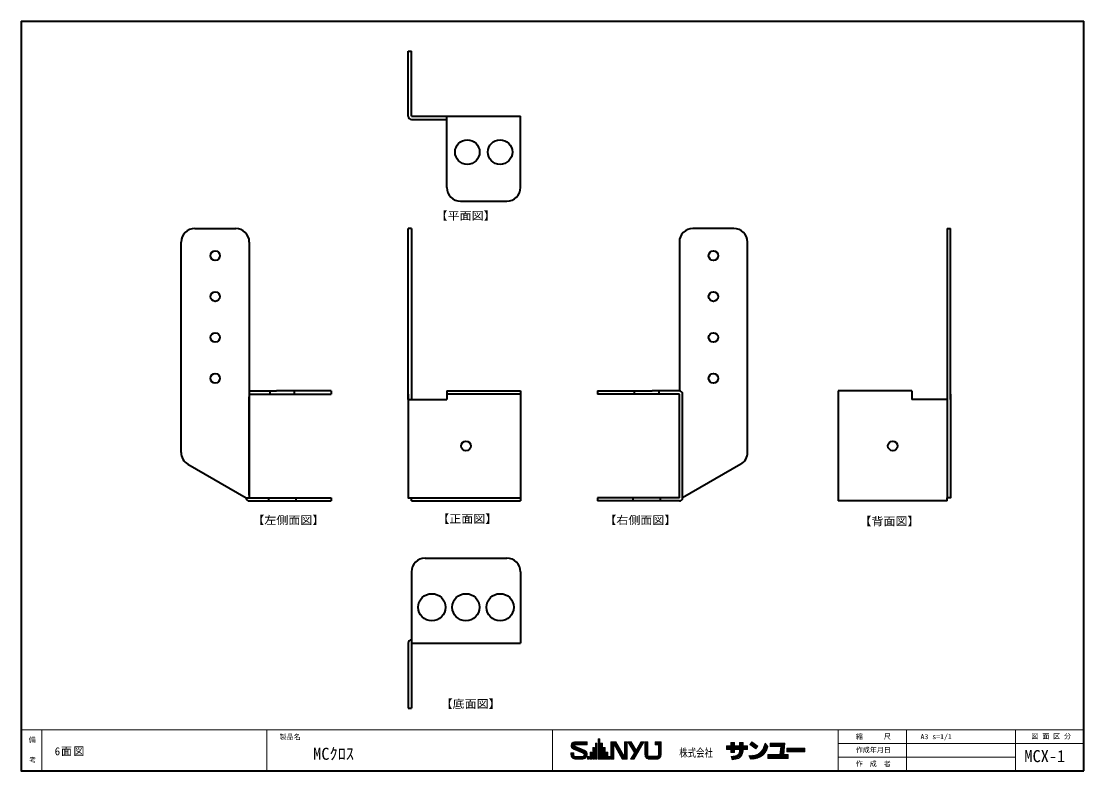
# Model space of a CAD drawing. Units: millimetres on the paper. Extents: x -406 to -17, y -286 to 287.
# Drawn here: x -406.2 to -16.7, y 11.8 to 286.8 of the extents above; entities that cross this region are included whole.
import ezdxf
from ezdxf.enums import TextEntityAlignment as Align

# ---------------------------------------------------------------- set-up
doc = ezdxf.new("R2010")
doc.units = ezdxf.units.MM
doc.linetypes.add('DASHED1', pattern=[1.8, 1.2, -0.6])
doc.layers.add('0-2_本体', color=7, linetype='Continuous', lineweight=35)
doc.layers.add('F-0_図面枠', color=4, linetype='Continuous', lineweight=18)
for name, color, linetype in [('0-7_基準線', 7, 'Continuous'), ('F-2_文字1', 7, 'Continuous'), ('F-3_文字2', 7, 'Continuous')]:
    doc.layers.add(name, color=color, linetype=linetype)
doc.styles.add('ＭＳ ゴシック', font='')
doc.styles.get('ＭＳ ゴシック').set_extended_font_data('MS Gothic')

msp = doc.modelspace()

# ---------------------------------------------------------------- linework, layer by layer
at = {"layer": '0-2_本体'}
for p, q in [((-264.348, 251.935), (-264.348, 275.735)), ((-264.348, 275.735), (-263.148, 275.735)), ((-263.148, 251.935), (-263.148, 275.735)), ((-263.148, 251.935), (-250.148, 251.935)), ((-263.148, 250.735), (-250.148, 250.735)), ((-223.148, 225.735), (-223.148, 251.935)), ((-223.148, 225.735), (-223.148, 251.935)), ((-223.148, 225.735), (-223.148, 251.935)), ((-245.148, 220.735), (-228.148, 220.735)), ((-244.448, 220.735), (-228.148, 220.735)), ((-342.567, 210.735), (-327.567, 210.735)), ((-263.148, 210.735), (-264.348, 210.735)), ((-264.348, 147.935), (-264.348, 210.735)), ((-263.148, 210.735), (-263.148, 147.935)), ((-144.929, 210.735), (-159.929, 210.735)), ((-66.709, 210.735), (-65.509, 210.735)), ((-66.709, 210.735), (-66.709, 111.935)), ((-65.509, 147.935), (-65.509, 210.735)), ((-347.567, 128.563), (-347.567, 205.735)), ((-322.567, 205.735), (-322.567, 111.935)), ((-164.929, 205.735), (-164.929, 151.135)), ((-139.929, 128.563), (-139.929, 205.735)), ((-322.567, 151.135), (-312.567, 151.135)), ((-322.567, 149.935), (-310.567, 149.935)), ((-322.567, 112.935), (-322.567, 148.935)), ((-292.567, 151.135), (-312.567, 151.135)), ((-310.567, 149.935), (-292.567, 149.935)), ((-292.567, 151.135), (-292.567, 149.935)), ((-250.148, 151.135), (-250.148, 147.935)), ((-250.148, 151.135), (-223.148, 151.135)), ((-223.148, 149.935), (-250.148, 149.935)), ((-223.148, 151.135), (-223.148, 110.735)), ((-194.929, 151.135), (-174.929, 151.135)), ((-194.929, 151.135), (-194.929, 149.935)), ((-176.929, 149.935), (-194.929, 149.935)), ((-164.929, 149.935), (-176.929, 149.935)), ((-164.929, 151.135), (-174.929, 151.135)), ((-164.929, 111.935), (-164.929, 149.935)), ((-163.729, 111.935), (-163.729, 149.935)), ((-106.709, 151.135), (-106.709, 110.735)), ((-79.709, 151.135), (-106.709, 151.135)), ((-79.709, 151.135), (-79.709, 147.935)), ((-264.348, 147.935), (-250.148, 147.935)), ((-66.709, 147.935), (-79.709, 147.935)), ((-142.429, 124.233), (-163.729, 111.935)), ((-322.567, 110.735), (-292.567, 110.735)), ((-310.567, 111.935), (-292.567, 111.935)), ((-292.567, 111.935), (-292.567, 110.735)), ((-263.148, 110.735), (-263.148, 111.935)), ((-263.148, 110.735), (-223.148, 110.735)), ((-176.929, 111.935), (-194.929, 111.935)), ((-194.929, 111.935), (-194.929, 110.735)), ((-164.929, 110.735), (-194.929, 110.735)), ((-164.929, 111.935), (-176.929, 111.935)), ((-66.709, 110.735), (-106.709, 110.735)), ((-66.709, 110.735), (-66.709, 111.935)), ((-258.148, 89.735), (-228.148, 89.735)), ((-223.148, 84.735), (-223.148, 58.535)), ((-264.348, 58.535), (-264.348, 34.735)), ((-263.148, 58.535), (-263.148, 34.735)), ((-263.148, 58.535), (-250.148, 58.535)), ((-264.348, 34.735), (-263.148, 34.735))]:
    msp.add_line(p, q, dxfattribs=at)
at = {"layer": '0-2_本体', "linetype": 'DASHED1'}
for p, q in [((-315.067, 151.135), (-315.067, 149.935)), ((-306.067, 151.135), (-306.067, 149.935)), ((-181.429, 151.135), (-181.429, 149.935)), ((-172.429, 151.135), (-172.429, 149.935)), ((-315.567, 111.935), (-315.567, 110.735)), ((-305.567, 111.935), (-305.567, 110.735)), ((-181.929, 111.935), (-181.929, 110.735)), ((-171.929, 111.935), (-171.929, 110.735))]:
    msp.add_line(p, q, dxfattribs=at)
at = {"layer": '0-2_本体'}
for points in [[(-250.148, 225.735), (-250.148, 251.935), (-223.148, 251.935)], [(-264.348, 149.935), (-264.348, 111.935), (-223.148, 111.935)], [(-65.509, 149.935), (-65.509, 111.935), (-66.709, 111.935)], [(-345.067, 124.233), (-323.767, 111.935), (-310.567, 111.935)], [(-263.148, 84.735), (-263.148, 58.535), (-223.148, 58.535)]]:
    msp.add_lwpolyline(points, dxfattribs=at)
for centre, radius in [((-242.648, 238.735), 4.5), ((-230.648, 238.735), 4.5), ((-335.067, 200.735), 1.75), ((-152.429, 200.735), 1.75), ((-335.067, 185.735), 1.75), ((-152.429, 185.735), 1.75), ((-335.067, 170.735), 1.75), ((-152.429, 170.735), 1.75), ((-335.067, 155.735), 1.75), ((-152.429, 155.735), 1.75), ((-243.148, 130.935), 1.75), ((-86.709, 130.935), 1.75), ((-255.648, 71.735), 5), ((-243.148, 71.735), 5), ((-230.648, 71.735), 5)]:
    msp.add_circle(centre, radius, dxfattribs=at)
for centre, radius, start, end in [((-263.148, 251.935), 1.2, 180, 270), ((-245.148, 225.735), 5, 180, 270), ((-228.148, 225.735), 5, 270, 0), ((-228.148, 225.735), 5, 270, 0), ((-228.148, 225.735), 5, 270, 0), ((-342.567, 205.735), 5, 90, 180), ((-327.567, 205.735), 5, 0, 90), ((-159.929, 205.735), 5, 90, 180), ((-144.929, 205.735), 5, 0, 90), ((-164.929, 149.935), 1.2, 0, 90), ((-342.567, 128.563), 5, 180, 240.00001), ((-144.929, 128.563), 5, 299.99999, 0), ((-322.567, 111.935), 1.2, 180, 270), ((-164.929, 111.935), 1.2, 270, 0), ((-258.148, 84.735), 5, 90, 180), ((-228.148, 84.735), 5, 0, 90), ((-263.148, 58.535), 1.2, 90, 180)]:
    msp.add_arc(centre, radius, start, end, dxfattribs=at)
at = {"layer": 'F-0_図面枠', "color": 7, "lineweight": 35}
for p, q in [((-406.176, 286.758), (-16.676, 286.758)), ((-16.676, 11.758), (-16.676, 286.758)), ((-16.676, 16.758), (-16.676, 16.758))]:
    msp.add_line(p, q, dxfattribs=at)
at = {"layer": 'F-0_図面枠'}
for p, q in [((-406.176, 26.758), (-16.676, 26.758)), ((-398.676, 26.758), (-398.676, 11.758)), ((-316.176, 26.758), (-316.176, 11.758)), ((-211.426, 26.758), (-211.426, 11.758)), ((-194.699, 23.529), (-194.1, 23.529)), ((-194.699, 16.001), (-194.699, 23.529)), ((-194.489, 16.001), (-194.489, 23.529)), ((-194.278, 16.001), (-194.278, 23.529)), ((-194.1, 21.863), (-194.1, 23.529)), ((-106.676, 11.758), (-106.676, 26.758)), ((-81.676, 11.758), (-81.676, 26.758)), ((-41.676, 11.758), (-41.676, 26.758)), ((-204.658, 20.942), (-203.317, 20.942)), ((-204.647, 21.153), (-203.289, 21.153)), ((-204.635, 20.731), (-203.104, 20.731)), ((-204.602, 21.364), (-198.663, 21.364)), ((-204.578, 20.52), (-202.596, 20.52)), ((-204.52, 21.575), (-198.663, 21.575)), ((-204.48, 20.309), (-202.087, 20.309)), ((-204.391, 21.786), (-198.663, 21.786)), ((-204.331, 20.098), (-201.579, 20.098)), ((-204.196, 21.997), (-198.663, 21.997)), ((-204.102, 19.887), (-201.07, 19.887)), ((-203.869, 22.207), (-198.663, 22.207)), ((-203.825, 19.732), (-200.292, 18.266)), ((-203.691, 19.676), (-200.562, 19.676)), ((-203.326, 22.33), (-198.663, 22.33)), ((-203.151, 20.75), (-199.731, 19.331)), ((-203.068, 21.297), (-198.663, 21.297)), ((-198.663, 21.297), (-198.663, 22.33)), ((-196.631, 16.001), (-196.631, 20.242)), ((-196.631, 20.242), (-196.087, 20.242)), ((-196.42, 16.001), (-196.42, 20.242)), ((-196.209, 16.001), (-196.209, 20.242)), ((-196.087, 16.001), (-196.087, 20.242)), ((-195.665, 21.863), (-195.121, 21.863)), ((-195.665, 16.001), (-195.665, 21.863)), ((-195.454, 16.001), (-195.454, 21.863)), ((-195.244, 16.001), (-195.244, 21.863)), ((-195.121, 16.001), (-195.121, 21.863)), ((-194.1, 21.863), (-193.134, 21.863)), ((-194.067, 16.001), (-194.067, 21.863)), ((-193.856, 16.001), (-193.856, 21.863)), ((-193.645, 16.001), (-193.645, 21.863)), ((-193.434, 16.001), (-193.434, 21.863)), ((-193.223, 16.001), (-193.223, 21.863)), ((-193.134, 20.242), (-193.134, 21.863)), ((-193.134, 20.242), (-192.168, 20.242)), ((-193.012, 16.001), (-193.012, 20.242)), ((-192.801, 16.001), (-192.801, 20.242)), ((-192.59, 16.001), (-192.59, 20.242)), ((-192.379, 16.001), (-192.379, 20.242)), ((-192.168, 18.622), (-192.168, 20.242)), ((-190.003, 22.33), (-188.172, 22.33)), ((-190.003, 16.001), (-190.003, 22.33)), ((-189.792, 16.001), (-189.792, 22.33)), ((-189.582, 16.001), (-189.582, 22.33)), ((-189.371, 16.001), (-189.371, 22.33)), ((-189.166, 22.354), (-185.598, 16.001)), ((-189.16, 16.001), (-189.16, 22.33)), ((-188.937, 16.001), (-188.937, 21.517)), ((-188.937, 21.517), (-185.84, 16.001)), ((-188.91, 22.33), (-185.356, 16.001)), ((-188.668, 22.33), (-185.114, 16.001)), ((-188.426, 22.33), (-184.957, 16.153)), ((-188.172, 22.33), (-185.074, 16.814)), ((-185.074, 16.814), (-185.074, 22.33)), ((-185.074, 22.33), (-184.008, 22.33)), ((-184.852, 16.001), (-184.852, 22.33)), ((-184.641, 16.001), (-184.641, 22.33)), ((-184.43, 16.001), (-184.43, 22.33)), ((-184.219, 16.001), (-184.219, 22.33)), ((-184.008, 16.001), (-184.008, 22.33)), ((-183.775, 22.33), (-182.536, 22.33)), ((-183.775, 22.33), (-181.397, 18.324)), ((-183.53, 22.33), (-181.146, 18.313)), ((-183.285, 22.33), (-181.023, 18.52)), ((-183.039, 22.33), (-180.9, 18.726)), ((-182.794, 22.33), (-180.778, 18.933)), ((-182.536, 22.33), (-180.778, 19.368)), ((-182.518, 16.001), (-178.761, 22.33)), ((-182.272, 16.001), (-178.516, 22.33)), ((-182.027, 16.001), (-178.271, 22.33)), ((-181.782, 16.001), (-178.026, 22.33)), ((-181.537, 16.001), (-177.78, 22.33)), ((-180.778, 19.368), (-179.02, 22.33)), ((-179.02, 22.33), (-177.78, 22.33)), ((-177.547, 17.667), (-177.547, 22.33)), ((-177.547, 22.33), (-176.481, 22.33)), ((-177.336, 17.539), (-177.336, 22.33)), ((-177.125, 17.539), (-177.125, 22.33)), ((-176.914, 17.539), (-176.914, 22.33)), ((-176.703, 17.539), (-176.703, 22.33)), ((-176.481, 17.667), (-176.481, 22.33)), ((-173.817, 22.33), (-171.552, 22.33)), ((-173.817, 21.264), (-173.817, 22.33)), ((-173.817, 21.264), (-172.618, 21.264)), ((-173.606, 21.264), (-173.606, 22.33)), ((-173.395, 21.264), (-173.395, 22.33)), ((-173.184, 21.264), (-173.184, 22.33)), ((-172.973, 21.264), (-172.973, 22.33)), ((-172.762, 21.264), (-172.762, 22.33)), ((-172.618, 17.667), (-172.618, 21.264)), ((-172.551, 21.264), (-172.551, 22.33)), ((-172.396, 17.539), (-172.396, 22.33)), ((-172.185, 17.539), (-172.185, 22.33)), ((-171.974, 17.539), (-171.974, 22.33)), ((-171.763, 17.539), (-171.763, 22.33)), ((-171.552, 17.667), (-171.552, 22.33)), ((-147.696, 20.885), (-146.015, 20.885)), ((-147.696, 19.566), (-147.696, 20.885)), ((-147.696, 20.832), (-139.951, 20.832)), ((-147.696, 20.621), (-139.951, 20.621)), ((-147.696, 20.41), (-139.951, 20.41)), ((-147.696, 20.199), (-139.951, 20.199)), ((-147.696, 19.988), (-139.951, 19.988)), ((-147.696, 19.777), (-139.951, 19.777)), ((-147.696, 19.566), (-146.015, 19.566)), ((-146.015, 20.885), (-146.015, 22.137)), ((-146.015, 22.137), (-144.763, 22.137)), ((-146.015, 18.413), (-146.015, 19.566)), ((-145.804, 18.413), (-145.804, 22.137)), ((-145.593, 18.413), (-145.593, 22.137)), ((-145.382, 18.413), (-145.382, 22.137)), ((-145.171, 18.413), (-145.171, 22.137)), ((-144.96, 18.413), (-144.96, 22.137)), ((-144.763, 20.885), (-144.763, 22.137)), ((-144.763, 20.885), (-142.818, 20.885)), ((-144.763, 19.566), (-142.818, 19.566)), ((-144.763, 18.413), (-144.763, 19.566)), ((-142.818, 22.137), (-141.566, 22.137)), ((-142.818, 20.885), (-142.818, 22.137)), ((-142.818, 19.037), (-142.818, 19.566)), ((-142.607, 16.727), (-142.607, 22.137)), ((-142.396, 16.933), (-142.396, 22.137)), ((-142.185, 17.186), (-142.185, 22.137)), ((-141.974, 17.507), (-141.974, 22.137)), ((-141.763, 17.956), (-141.763, 22.137)), ((-141.566, 20.885), (-141.566, 22.137)), ((-141.566, 20.885), (-139.951, 20.885)), ((-141.566, 19.566), (-139.951, 19.566)), ((-141.566, 19.043), (-141.566, 19.566)), ((-139.951, 19.566), (-139.951, 20.885)), ((-139.066, 21.408), (-138.303, 22.401)), ((-139.066, 21.408), (-136.924, 19.76)), ((-138.938, 21.575), (-136.795, 19.927)), ((-138.809, 21.742), (-136.667, 20.094)), ((-138.681, 21.91), (-136.538, 20.262)), ((-138.552, 22.077), (-136.409, 20.429)), ((-138.423, 22.244), (-136.281, 20.596)), ((-138.303, 22.401), (-136.16, 20.753)), ((-138.294, 16.022), (-132.624, 20.178)), ((-137.893, 16.055), (-132.739, 19.833)), ((-136.924, 19.76), (-136.16, 20.753)), ((-135.155, 18.585), (-132.524, 20.514)), ((-134.53, 19.304), (-132.542, 20.762)), ((-134.246, 19.774), (-132.68, 20.922)), ((-134.064, 20.169), (-132.818, 21.083)), ((-133.939, 20.523), (-132.955, 21.243)), ((-133.909, 20.622), (-133.524, 21.906)), ((-133.838, 20.858), (-133.093, 21.404)), ((-133.738, 21.193), (-133.231, 21.565)), ((-133.637, 21.528), (-133.368, 21.725)), ((-133.524, 21.906), (-132.474, 20.681)), ((-132.628, 20.165), (-132.474, 20.681)), ((-131.587, 20.654), (-131.587, 21.906)), ((-131.587, 21.906), (-126.218, 21.906)), ((-131.587, 21.695), (-126.453, 21.695)), ((-131.587, 21.485), (-126.688, 21.485)), ((-131.587, 21.274), (-126.923, 21.274)), ((-131.587, 21.063), (-127.158, 21.063)), ((-131.587, 20.852), (-127.393, 20.852)), ((-131.587, 20.654), (-127.746, 20.654)), ((-128.069, 17.688), (-127.746, 20.654)), ((-127.963, 17.569), (-127.617, 20.746)), ((-127.75, 17.569), (-127.393, 20.852)), ((-127.538, 17.569), (-127.158, 21.063)), ((-127.326, 17.569), (-126.923, 21.274)), ((-127.114, 17.569), (-126.688, 21.485)), ((-126.902, 17.569), (-126.453, 21.695)), ((-126.676, 17.688), (-126.218, 21.906)), ((-125.523, 18.709), (-125.523, 20.028)), ((-125.523, 20.028), (-118.931, 20.028)), ((-125.523, 19.87), (-118.931, 19.87)), ((-125.523, 19.659), (-118.931, 19.659)), ((-118.931, 18.709), (-118.931, 20.028)), ((-106.676, 21.758), (-16.676, 21.758)), ((-204.658, 18.333), (-203.625, 18.333)), ((-204.658, 17.733), (-204.658, 18.333)), ((-204.657, 18.2), (-203.625, 18.2)), ((-204.657, 17.989), (-203.625, 17.989)), ((-204.657, 17.778), (-203.625, 17.778)), ((-204.65, 17.567), (-203.612, 17.567)), ((-204.616, 17.356), (-203.53, 17.356)), ((-204.555, 17.145), (-203.328, 17.145)), ((-204.463, 16.934), (-198.858, 16.934)), ((-204.333, 16.723), (-198.988, 16.723)), ((-204.154, 16.512), (-199.166, 16.512)), ((-203.9, 16.301), (-199.42, 16.301)), ((-203.625, 17.7), (-203.625, 18.333)), ((-203.474, 16.09), (-199.847, 16.09)), ((-203.182, 19.465), (-200.053, 19.465)), ((-202.959, 17.034), (-200.426, 17.034)), ((-202.926, 16.001), (-200.25, 16.001)), ((-202.674, 19.254), (-199.569, 19.254)), ((-202.165, 19.043), (-199.263, 19.043)), ((-201.657, 18.832), (-199.057, 18.832)), ((-201.149, 18.622), (-198.909, 18.622)), ((-200.64, 18.411), (-198.801, 18.411)), ((-200.156, 18.2), (-198.727, 18.2)), ((-200.136, 17.145), (-198.766, 17.145)), ((-199.951, 17.989), (-198.682, 17.989)), ((-199.943, 17.356), (-198.704, 17.356)), ((-199.872, 17.778), (-198.664, 17.778)), ((-199.87, 17.567), (-198.671, 17.567)), ((-198.563, 16.001), (-198.563, 17.001)), ((-198.563, 17.001), (-198.019, 17.001)), ((-198.563, 16.001), (-198.019, 16.001)), ((-198.387, 16.001), (-198.387, 17.001)), ((-198.176, 16.001), (-198.176, 17.001)), ((-198.019, 16.001), (-198.019, 17.001)), ((-197.597, 18.622), (-197.053, 18.622)), ((-197.597, 16.001), (-197.597, 18.622)), ((-197.597, 16.001), (-197.053, 16.001)), ((-197.386, 16.001), (-197.386, 18.622)), ((-197.175, 16.001), (-197.175, 18.622)), ((-197.053, 16.001), (-197.053, 18.622)), ((-196.631, 16.001), (-196.087, 16.001)), ((-195.665, 16.001), (-195.121, 16.001)), ((-194.699, 16.001), (-190.236, 16.001)), ((-192.168, 18.622), (-191.202, 18.622)), ((-192.168, 16.001), (-192.168, 18.622)), ((-191.957, 16.001), (-191.957, 18.622)), ((-191.746, 16.001), (-191.746, 18.622)), ((-191.535, 16.001), (-191.535, 18.622)), ((-191.324, 16.001), (-191.324, 18.622)), ((-191.202, 17.001), (-191.202, 18.622)), ((-191.202, 17.001), (-190.236, 17.001)), ((-191.114, 16.001), (-191.114, 17.001)), ((-190.903, 16.001), (-190.903, 17.001)), ((-190.692, 16.001), (-190.692, 17.001)), ((-190.481, 16.001), (-190.481, 17.001)), ((-190.27, 16.001), (-190.27, 17.001)), ((-190.236, 16.001), (-190.236, 17.001)), ((-190.003, 16.001), (-188.937, 16.001)), ((-185.84, 16.001), (-184.008, 16.001)), ((-182.776, 16.001), (-181.397, 18.324)), ((-182.776, 16.001), (-181.537, 16.001)), ((-177.547, 17.645), (-177.525, 17.645)), ((-177.542, 17.539), (-176.467, 17.539)), ((-177.512, 17.328), (-176.376, 17.328)), ((-177.454, 17.117), (-176.121, 17.117)), ((-177.363, 16.906), (-171.736, 16.906)), ((-177.234, 16.695), (-171.865, 16.695)), ((-177.054, 16.484), (-172.045, 16.484)), ((-176.794, 16.274), (-172.305, 16.274)), ((-176.328, 16.063), (-172.77, 16.063)), ((-175.882, 17.067), (-173.217, 17.067)), ((-175.882, 16.001), (-173.217, 16.001)), ((-172.978, 17.117), (-171.645, 17.117)), ((-172.722, 17.328), (-171.587, 17.328)), ((-172.632, 17.539), (-171.557, 17.539)), ((-146.015, 18.413), (-144.763, 18.413)), ((-145.964, 17.02), (-144.44, 17.21)), ((-145.964, 17.02), (-145.554, 15.809)), ((-145.895, 16.816), (-142.113, 17.287)), ((-145.826, 16.612), (-142.291, 17.052)), ((-145.756, 16.408), (-142.516, 16.812)), ((-145.687, 16.204), (-142.809, 16.562)), ((-145.618, 16), (-143.228, 16.298)), ((-145.554, 15.809), (-144.272, 15.968)), ((-144.433, 17.21), (-142.05, 17.507)), ((-143.615, 17.525), (-142.076, 17.716)), ((-143.325, 17.774), (-142.102, 17.926)), ((-143.135, 18.01), (-142.128, 18.135)), ((-142.923, 16.637), (-142.923, 18.43)), ((-142.818, 16.637), (-142.818, 19.035)), ((-139.456, 17.292), (-137.871, 17.42)), ((-139.456, 17.292), (-138.896, 15.974)), ((-139.362, 17.071), (-139.011, 17.328)), ((-139.277, 16.871), (-138.61, 17.361)), ((-139.192, 16.672), (-138.208, 17.393)), ((-139.108, 16.472), (-137.807, 17.426)), ((-139.023, 16.273), (-137.376, 17.48)), ((-138.938, 16.074), (-136.842, 17.61)), ((-138.896, 15.974), (-137.58, 16.08)), ((-138.695, 15.99), (-135.968, 17.989)), ((-137.487, 16.091), (-132.89, 19.46)), ((-137.033, 16.162), (-133.094, 19.049)), ((-136.494, 16.296), (-133.384, 18.575)), ((-135.762, 16.571), (-133.867, 17.96)), ((-132.477, 16.303), (-132.477, 17.688)), ((-132.477, 17.688), (-128.069, 17.688)), ((-132.477, 17.569), (-125.028, 17.569)), ((-132.477, 17.358), (-125.028, 17.358)), ((-132.477, 17.147), (-125.028, 17.147)), ((-132.477, 16.936), (-125.028, 16.936)), ((-132.477, 16.725), (-125.028, 16.725)), ((-132.477, 16.514), (-125.028, 16.514)), ((-132.477, 16.303), (-125.028, 16.303)), ((-126.676, 17.688), (-125.028, 17.688)), ((-125.523, 19.448), (-118.931, 19.448)), ((-125.523, 19.237), (-118.931, 19.237)), ((-125.523, 19.026), (-118.931, 19.026)), ((-125.523, 18.815), (-118.931, 18.815)), ((-125.523, 18.709), (-118.931, 18.709)), ((-125.028, 16.303), (-125.028, 17.688)), ((-106.676, 16.758), (-41.676, 16.758))]:
    msp.add_line(p, q, dxfattribs=at)
at = {"layer": 'F-0_図面枠', "color": 7, "lineweight": 35}
msp.add_lwpolyline([(-406.176, 286.758), (-406.176, 11.758), (-16.676, 11.758)], dxfattribs=at)
at = {"layer": 'F-0_図面枠'}
for centre, radius, start, end in [((-203.308, 20.979), 1.35, 90.76968, 251.60579), ((-203.041, 21.013), 0.284, 92.62549, 247.52919), ((-138.145, 21.812), 4.4, 273.5696, 344.30289), ((-138.149, 21.815), 5.762, 273.9684, 344.73839), ((-202.926, 17.733), 1.732, 179.99979, 270.00009), ((-202.959, 17.7), 0.666, 179.99979, 270.00009), ((-200.494, 17.666), 0.632, 267.5421, 69.85329), ((-200.394, 17.733), 1.731, 269.93188, 67.46921), ((-175.882, 17.667), 1.665, 179.99979, 270.00009), ((-175.882, 17.667), 0.6, 179.99979, 270.00009), ((-173.217, 17.667), 0.6, 270.00009, 0), ((-173.217, 17.667), 1.665, 270.00009, 0), ((-144.669, 19.047), 1.851, 277.12369, 0.28418), ((-144.669, 19.047), 3.103, 277.45369, 359.92859)]:
    msp.add_arc(centre, radius, start, end, dxfattribs=at)

# ---------------------------------------------------------------- texts
at = {"layer": '0-7_基準線', "style": 'ＭＳ ゴシック', "width": 1.1}
for s, p in [('【平面図】', (-254.29, 213.011)), ('【左側面図】', (-321.457, 101.346)), ('【正面図】', (-253.675, 101.82)), ('【右側面図】', (-192.41, 101.346)), ('【背面図】', (-98.9, 100.939)), ('【底面図】', (-252.455, 33.924))]:
    msp.add_text(s, height=2.933, dxfattribs=at).set_placement(p, align=Align.BOTTOM_LEFT)
at = {"layer": 'F-0_図面枠', "color": 7, "style": 'ＭＳ ゴシック', "width": 0.75}
msp.add_text('株式会社', height=2.933, dxfattribs=at).set_placement((-164.936, 15.983), align=Align.BOTTOM_LEFT)
at = {"layer": 'F-2_文字1', "style": 'ＭＳ ゴシック'}
for s, p in [('備', (-403.465, 21.671)), ('製品名', (-311.449, 22.756)), ('縮\u3000\u3000\u3000尺', (-100.233, 22.859)), ('図 面 区 分', (-35.888, 22.942)), ('作成年月日', (-100.233, 17.932)), ('考', (-403.286, 14.248)), ('作\u3000成\u3000者', (-100.233, 12.859))]:
    msp.add_text(s, height=1.833, dxfattribs=at).set_placement(p, align=Align.BOTTOM_LEFT)
at = {"layer": 'F-3_文字2', "style": 'ＭＳ ゴシック'}
for s, height, p in [('A3 s=1/1', 1.833, (-76.516, 22.806)), ('MCｸﾛｽ', 4.399, (-299.175, 14.467)), ('MCX-1', 4.399, (-38.444, 13.611))]:
    msp.add_text(s, height=height, dxfattribs=at).set_placement(p, align=Align.BOTTOM_LEFT)
at = {"layer": 'F-3_文字2', "insert": (-393.912, 17.126), "char_height": 2.933, "attachment_point": 7, "style": 'ＭＳ ゴシック'}
msp.add_mtext('\\T1.15;6面図', dxfattribs=at)

doc.saveas('drawing.dxf')
